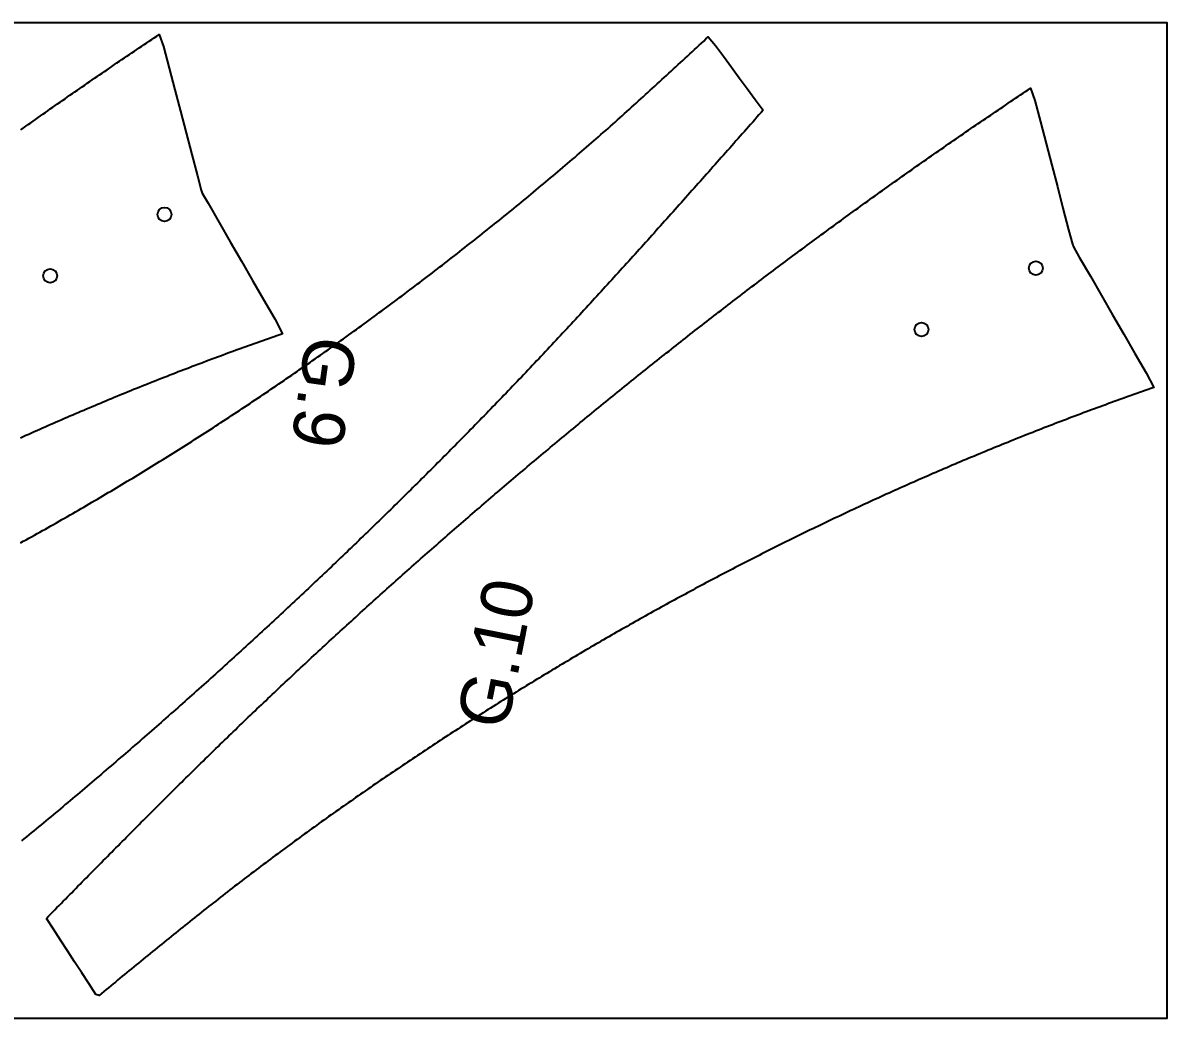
# Model space of a CAD drawing. Extents: x 3.9 to 97.9, y 1.6 to 47.6.
# Drawn here: x 45 to 97.9, y 1.6 to 47.6 of the extents above; entities that cross this region are included whole.
import ezdxf

# ---------------------------------------------------------------- set-up
doc = ezdxf.new("R2010")
doc.units = 0
doc.layers.get('0').update_dxf_attribs({"linetype": 'CONTINUOUS'})
for name, color, linetype in [('ANNOTATION', 7, 'CONTINUOUS'), ('CUT_SHEET', 1, 'CONTINUOUS'), ('DRILLING', 3, 'CONTINUOUS')]:
    doc.layers.add(name, color=color, linetype=linetype)
doc.styles.add('TW_CEN_MT', font='txt')

# ---------------------------------------------------------------- blocks, each defined once
blk = doc.blocks.new('*U5')
at = {"layer": 'ANNOTATION', "color": 7, "style": 'TW_CEN_MT'}
blk.add_text('G.9', height=2.3704, rotation=262.0879, dxfattribs=at).set_placement((58.068, 33.223))
blk = doc.blocks.new('*U6')
at = {"layer": 'ANNOTATION', "color": 7, "style": 'TW_CEN_MT'}
blk.add_text('G.10', height=2.3704, rotation=78.7949, dxfattribs=at).set_placement((67.325, 14.874))

msp = doc.modelspace()

# ---------------------------------------------------------------- linework, layer by layer
for points in [[(44.8694, 42.6694, 0), (44.9825, 42.7497, 0), (45.0955, 42.83, 0), (45.2087, 42.9102, 0), (45.3218, 42.9904, 0), (45.435, 43.0705, 0), (45.5483, 43.1505, 0), (45.6616, 43.2305, 0), (45.7749, 43.3104, 0), (45.8883, 43.3903, 0), (46.0017, 43.4701, 0), (46.1152, 43.5498, 0), (46.2287, 43.6294, 0), (46.3423, 43.709, 0), (46.4559, 43.7886, 0), (46.5696, 43.868, 0), (46.6832, 43.9475, 0), (46.797, 44.0268, 0), (46.9108, 44.1061, 0), (47.0246, 44.1853, 0), (47.1384, 44.2645, 0), (47.2524, 44.3436, 0), (47.3663, 44.4226, 0), (47.4803, 44.5016, 0), (47.5944, 44.5805, 0), (47.7084, 44.6593, 0), (47.8226, 44.7381, 0), (47.9367, 44.8168, 0), (48.0509, 44.8955, 0), (48.1652, 44.9741, 0), (48.2795, 45.0526, 0), (48.3939, 45.131, 0), (48.5082, 45.2094, 0), (48.6227, 45.2878, 0), (48.7371, 45.3661, 0), (48.8517, 45.4443, 0), (48.9662, 45.5224, 0), (49.0808, 45.6005, 0), (49.1955, 45.6785, 0), (49.3102, 45.7565, 0), (49.4249, 45.8344, 0), (49.5397, 45.9122, 0), (49.6545, 45.9899, 0), (49.7693, 46.0676, 0), (49.8842, 46.1453, 0), (49.9992, 46.2229, 0), (50.1142, 46.3004, 0), (50.2292, 46.3778, 0), (50.3443, 46.4552, 0), (50.4594, 46.5325, 0), (50.5746, 46.6098, 0), (50.6898, 46.6869, 0), (50.805, 46.7641, 0), (50.9203, 46.8411, 0), (51.0356, 46.9181, 0), (51.151, 46.9951, 0), (51.2664, 47.0719, 0), (51.4678, 46.5106, 0), (51.7278, 45.515, 0), (51.9877, 44.5194, 0), (52.2476, 43.5239, 0), (52.5075, 42.5283, 0), (52.7675, 41.5328, 0), (53.0274, 40.5372, 0), (53.2025, 39.8719, 0), (53.2537, 39.743, 0), (53.5209, 39.274, 0), (54.0351, 38.3827, 0), (54.5493, 37.4915, 0), (55.0635, 36.6002, 0), (55.5776, 35.709, 0), (56.0918, 34.8177, 0), (56.606, 33.9265, 0), (56.9663, 33.237, 0), (56.8352, 33.1916, 0), (56.7042, 33.1462, 0), (56.5732, 33.1006, 0), (56.4422, 33.0549, 0), (56.3113, 33.0091, 0), (56.1804, 32.9631, 0), (56.0496, 32.917, 0), (55.9188, 32.8707, 0), (55.7881, 32.8244, 0), (55.6574, 32.7779, 0), (55.5268, 32.7312, 0), (55.3962, 32.6845, 0), (55.2657, 32.6376, 0), (55.1352, 32.5905, 0), (55.0047, 32.5434, 0), (54.8743, 32.4961, 0), (54.7439, 32.4487, 0), (54.6136, 32.4011, 0), (54.4834, 32.3534, 0), (54.3531, 32.3056, 0), (54.223, 32.2577, 0), (54.0928, 32.2096, 0), (53.9627, 32.1614, 0), (53.8327, 32.1131, 0), (53.7027, 32.0646, 0), (53.5728, 32.0161, 0), (53.4429, 31.9674, 0), (53.313, 31.9185, 0), (53.1832, 31.8695, 0), (53.0535, 31.8205, 0), (52.9238, 31.7712, 0), (52.7941, 31.7219, 0), (52.6645, 31.6724, 0), (52.5349, 31.6228, 0), (52.4054, 31.5731, 0), (52.276, 31.5232, 0), (52.1466, 31.4732, 0), (52.0172, 31.4231, 0), (51.8879, 31.3729, 0), (51.7586, 31.3225, 0), (51.6294, 31.272, 0), (51.5002, 31.2214, 0), (51.3711, 31.1707, 0), (51.242, 31.1198, 0), (51.113, 31.0689, 0), (50.984, 31.0178, 0), (50.855, 30.9665, 0), (50.7262, 30.9152, 0), (50.5973, 30.8637, 0), (50.4685, 30.8121, 0), (50.3398, 30.7604, 0), (50.2111, 30.7085, 0), (50.0825, 30.6565, 0), (49.9539, 30.6045, 0), (49.8254, 30.5522, 0), (49.6969, 30.4999, 0), (49.5685, 30.4474, 0), (49.4401, 30.3948, 0), (49.3117, 30.3421, 0), (49.1835, 30.2893, 0), (49.0552, 30.2364, 0), (48.927, 30.1833, 0), (48.7989, 30.1301, 0), (48.6708, 30.0768, 0), (48.5428, 30.0233, 0), (48.4148, 29.9698, 0), (48.2869, 29.9161, 0), (48.159, 29.8623, 0), (48.0312, 29.8083, 0), (47.9034, 29.7543, 0), (47.7757, 29.7001, 0), (47.648, 29.6458, 0), (47.5204, 29.5914, 0), (47.3929, 29.5369, 0), (47.2653, 29.4822, 0), (47.1379, 29.4274, 0), (47.0105, 29.3725, 0), (46.8831, 29.3175, 0), (46.7558, 29.2624, 0), (46.6286, 29.2071, 0), (46.5014, 29.1517, 0), (46.3742, 29.0962, 0), (46.2471, 29.0406, 0), (46.1201, 28.9849, 0), (45.9931, 28.929, 0), (45.8662, 28.873, 0), (45.7393, 28.8169, 0), (45.6124, 28.7607, 0), (45.4857, 28.7043, 0), (45.359, 28.6479, 0), (45.2323, 28.5913, 0), (45.1057, 28.5346, 0), (44.9791, 28.4777, 0), (44.8526, 28.4208, 0)], [(44.8543, 23.5767, 0), (44.9822, 23.6472, 0), (45.1101, 23.7179, 0), (45.2378, 23.7887, 0), (45.3655, 23.8596, 0), (45.4932, 23.9307, 0), (45.6207, 24.0019, 0), (45.7482, 24.0732, 0), (45.8756, 24.1446, 0), (46.003, 24.2162, 0), (46.1302, 24.2879, 0), (46.2574, 24.3597, 0), (46.3846, 24.4317, 0), (46.5116, 24.5037, 0), (46.6386, 24.5759, 0), (46.7655, 24.6483, 0), (46.8923, 24.7207, 0), (47.0191, 24.7933, 0), (47.1458, 24.866, 0), (47.2724, 24.9389, 0), (47.3989, 25.0118, 0), (47.5254, 25.0849, 0), (47.6518, 25.1582, 0), (47.7781, 25.2315, 0), (47.9044, 25.305, 0), (48.0305, 25.3786, 0), (48.1566, 25.4523, 0), (48.2826, 25.5261, 0), (48.4086, 25.6001, 0), (48.5345, 25.6742, 0), (48.6603, 25.7485, 0), (48.786, 25.8228, 0), (48.9116, 25.8973, 0), (49.0372, 25.9719, 0), (49.1627, 26.0466, 0), (49.2882, 26.1215, 0), (49.4135, 26.1965, 0), (49.5388, 26.2716, 0), (49.664, 26.3468, 0), (49.7891, 26.4221, 0), (49.9142, 26.4976, 0), (50.0391, 26.5732, 0), (50.164, 26.649, 0), (50.2889, 26.7248, 0), (50.4136, 26.8008, 0), (50.5383, 26.8769, 0), (50.6629, 26.9531, 0), (50.7874, 27.0295, 0), (50.9118, 27.1059, 0), (51.0362, 27.1825, 0), (51.1605, 27.2593, 0), (51.2847, 27.3361, 0), (51.4088, 27.4131, 0), (51.5329, 27.4902, 0), (51.6569, 27.5674, 0), (51.7808, 27.6447, 0), (51.9046, 27.7222, 0), (52.0284, 27.7998, 0), (52.152, 27.8775, 0), (52.2756, 27.9553, 0), (52.3992, 28.0332, 0), (52.5226, 28.1113, 0), (52.646, 28.1895, 0), (52.7693, 28.2678, 0), (52.8925, 28.3463, 0), (53.0156, 28.4249, 0), (53.1386, 28.5035, 0), (53.2616, 28.5823, 0), (53.3845, 28.6613, 0), (53.5073, 28.7403, 0), (53.6301, 28.8195, 0), (53.7527, 28.8988, 0), (53.8753, 28.9782, 0), (53.9978, 29.0577, 0), (54.1203, 29.1374, 0), (54.2426, 29.2172, 0), (54.3649, 29.2971, 0), (54.4871, 29.3771, 0), (54.6092, 29.4572, 0), (54.7312, 29.5375, 0), (54.8532, 29.6178, 0), (54.9751, 29.6983, 0), (55.0969, 29.7789, 0), (55.2186, 29.8597, 0), (55.3403, 29.9405, 0), (55.4618, 30.0215, 0), (55.5833, 30.1026, 0), (55.7047, 30.1838, 0), (55.8261, 30.2651, 0), (55.9473, 30.3465, 0), (56.0685, 30.4281, 0), (56.1896, 30.5097, 0), (56.3106, 30.5915, 0), (56.4316, 30.6734, 0), (56.5524, 30.7554, 0), (56.6732, 30.8376, 0), (56.7939, 30.9198, 0), (56.9146, 31.0022, 0), (57.0351, 31.0847, 0), (57.1556, 31.1673, 0), (57.276, 31.25, 0), (57.3963, 31.3328, 0), (57.5165, 31.4157, 0), (57.6367, 31.4988, 0), (57.7567, 31.582, 0), (57.8767, 31.6653, 0), (57.9967, 31.7487, 0), (58.1165, 31.8322, 0), (58.2363, 31.9158, 0), (58.3559, 31.9995, 0), (58.4755, 32.0834, 0), (58.5951, 32.1674, 0), (58.7145, 32.2514, 0), (58.8339, 32.3356, 0), (58.9532, 32.4199, 0), (59.0724, 32.5043, 0), (59.1915, 32.5889, 0), (59.3106, 32.6735, 0), (59.4295, 32.7583, 0), (59.5484, 32.8431, 0), (59.6672, 32.9281, 0), (59.786, 33.0132, 0), (59.9046, 33.0984, 0), (60.0232, 33.1837, 0), (60.1417, 33.2691, 0), (60.2601, 33.3546, 0), (60.3784, 33.4403, 0), (60.4967, 33.526, 0), (60.6149, 33.6119, 0), (60.733, 33.6978, 0), (60.851, 33.7839, 0), (60.9689, 33.8701, 0), (61.0868, 33.9564, 0), (61.2046, 34.0428, 0), (61.3223, 34.1293, 0), (61.4399, 34.2159, 0), (61.5574, 34.3027, 0), (61.6749, 34.3895, 0), (61.7923, 34.4765, 0), (61.9096, 34.5635, 0), (62.0268, 34.6507, 0), (62.1439, 34.7379, 0), (62.261, 34.8253, 0), (62.378, 34.9128, 0), (62.4949, 35.0004, 0), (62.6117, 35.0881, 0), (62.7284, 35.1759, 0), (62.8451, 35.2638, 0), (62.9617, 35.3518, 0), (63.0782, 35.4399, 0), (63.1946, 35.5281, 0), (63.311, 35.6165, 0), (63.4272, 35.7049, 0), (63.5434, 35.7934, 0), (63.6595, 35.8821, 0), (63.7755, 35.9708, 0), (63.8915, 36.0597, 0), (64.0073, 36.1486, 0), (64.1231, 36.2377, 0), (64.2388, 36.3268, 0), (64.3544, 36.4161, 0), (64.47, 36.5055, 0), (64.5854, 36.595, 0), (64.7008, 36.6845, 0), (64.8161, 36.7742, 0), (64.9313, 36.864, 0), (65.0465, 36.9539, 0), (65.1615, 37.0439, 0), (65.2765, 37.1339, 0), (65.3914, 37.2241, 0), (65.5062, 37.3144, 0), (65.6209, 37.4048, 0), (65.7356, 37.4953, 0), (65.8502, 37.586, 0), (65.9646, 37.6767, 0), (66.079, 37.7675, 0), (66.1933, 37.8584, 0), (66.3076, 37.9494, 0), (66.4217, 38.0406, 0), (66.5358, 38.1318, 0), (66.6497, 38.2231, 0), (66.7636, 38.3146, 0), (66.8774, 38.4061, 0), (66.9911, 38.4978, 0), (67.1048, 38.5896, 0), (67.2183, 38.6814, 0), (67.3318, 38.7734, 0), (67.4451, 38.8655, 0), (67.5584, 38.9577, 0), (67.6716, 39.05, 0), (67.7847, 39.1424, 0), (67.8977, 39.2349, 0), (68.0106, 39.3275, 0), (68.1235, 39.4202, 0), (68.2362, 39.5131, 0), (68.3488, 39.606, 0), (68.4614, 39.6991, 0), (68.5739, 39.7922, 0), (68.6862, 39.8855, 0), (68.7985, 39.9789, 0), (68.9107, 40.0724, 0), (69.0228, 40.166, 0), (69.1348, 40.2597, 0), (69.2467, 40.3535, 0), (69.3585, 40.4474, 0), (69.4703, 40.5415, 0), (69.5819, 40.6356, 0), (69.6934, 40.7299, 0), (69.8049, 40.8242, 0), (69.9162, 40.9187, 0), (70.0275, 41.0133, 0), (70.1386, 41.108, 0), (70.2497, 41.2028, 0), (70.3606, 41.2977, 0), (70.4715, 41.3928, 0), (70.5822, 41.4879, 0), (70.6929, 41.5832, 0), (70.8035, 41.6786, 0), (70.9139, 41.774, 0), (71.0243, 41.8696, 0), (71.1346, 41.9653, 0), (71.2448, 42.0612, 0), (71.3548, 42.1571, 0), (71.4648, 42.2532, 0), (71.5747, 42.3493, 0), (71.6844, 42.4456, 0), (71.7941, 42.542, 0), (71.9037, 42.6385, 0), (72.0131, 42.7351, 0), (72.1225, 42.8319, 0), (72.2318, 42.9287, 0), (72.3409, 43.0257, 0), (72.45, 43.1228, 0), (72.5589, 43.22, 0), (72.6678, 43.3173, 0), (72.7765, 43.4147, 0), (72.8852, 43.5122, 0), (72.9937, 43.6098, 0), (73.1022, 43.7076, 0), (73.2106, 43.8054, 0), (73.3189, 43.9033, 0), (73.4271, 44.0013, 0), (73.5352, 44.0994, 0), (73.6433, 44.1976, 0), (73.7513, 44.2959, 0), (73.8592, 44.3943, 0), (73.967, 44.4927, 0), (74.0748, 44.5912, 0), (74.1825, 44.6898, 0), (74.2902, 44.7884, 0), (74.3978, 44.8871, 0), (74.5053, 44.9859, 0), (74.6128, 45.0847, 0), (74.7202, 45.1836, 0), (74.8276, 45.2826, 0), (74.9349, 45.3816, 0), (75.0422, 45.4806, 0), (75.1495, 45.5797, 0), (75.2567, 45.6788, 0), (75.3639, 45.778, 0), (75.471, 45.8772, 0), (75.5781, 45.9764, 0), (75.6852, 46.0757, 0), (75.7923, 46.175, 0), (75.8993, 46.2743, 0), (76.0064, 46.3736, 0), (76.1134, 46.473, 0), (76.2204, 46.5723, 0), (76.3274, 46.6717, 0), (76.4343, 46.7711, 0), (76.5413, 46.8705, 0), (76.6483, 46.9699, 0), (76.9768, 46.5622, 0), (77.3448, 46.0641, 0), (77.7128, 45.566, 0), (78.0807, 45.0679, 0), (78.4487, 44.5699, 0), (78.8167, 44.0718, 0), (79.1847, 43.5737, 0)], [(46.0503, 6.2208, 0), (46.1476, 6.31964, 0), (46.2448, 6.41848, 0), (46.3421, 6.51732, 0), (46.4394, 6.61616, 0), (46.5366, 6.715, 0), (46.6339, 6.81383, 0), (46.7311, 6.91266, 0), (46.8284, 7.01149, 0), (46.9257, 7.1103, 0), (47.023, 7.20912, 0), (47.1203, 7.30792, 0), (47.2176, 7.40672, 0), (47.3149, 7.50551, 0), (47.4122, 7.6043, 0), (47.5095, 7.70307, 0), (47.6068, 7.80183, 0), (47.7042, 7.90058, 0), (47.8015, 7.99932, 0), (47.8989, 8.09805, 0), (47.9963, 8.19677, 0), (48.0937, 8.29547, 0), (48.1911, 8.39416, 0), (48.2885, 8.49283, 0), (48.386, 8.59149, 0), (48.4834, 8.69013, 0), (48.5809, 8.78875, 0), (48.6784, 8.88736, 0), (48.7759, 8.98595, 0), (48.8734, 9.08452, 0), (48.9709, 9.18307, 0), (49.0685, 9.2816, 0), (49.1661, 9.38011, 0), (49.2637, 9.4786, 0), (49.3613, 9.57707, 0), (49.4589, 9.67551, 0), (49.5566, 9.77393, 0), (49.6543, 9.87232, 0), (49.752, 9.9707, 0), (49.8498, 10.069, 0), (49.9475, 10.1674, 0), (50.0453, 10.2657, 0), (50.1432, 10.3639, 0), (50.241, 10.4622, 0), (50.3389, 10.5604, 0), (50.4368, 10.6585, 0), (50.5347, 10.7567, 0), (50.6327, 10.8548, 0), (50.7307, 10.9529, 0), (50.8287, 11.0509, 0), (50.9268, 11.149, 0), (51.0249, 11.2469, 0), (51.123, 11.3449, 0), (51.2212, 11.4428, 0), (51.3194, 11.5407, 0), (51.4176, 11.6385, 0), (51.5159, 11.7364, 0), (51.6142, 11.8341, 0), (51.7125, 11.9319, 0), (51.8109, 12.0295, 0), (51.9093, 12.1272, 0), (52.0078, 12.2248, 0), (52.1063, 12.3224, 0), (52.2048, 12.4199, 0), (52.3034, 12.5174, 0), (52.4021, 12.6149, 0), (52.5007, 12.7123, 0), (52.5994, 12.8096, 0), (52.6982, 12.9069, 0), (52.797, 13.0042, 0), (52.8959, 13.1014, 0), (52.9947, 13.1986, 0), (53.0937, 13.2957, 0), (53.1927, 13.3928, 0), (53.2917, 13.4898, 0), (53.3908, 13.5868, 0), (53.4899, 13.6837, 0), (53.5891, 13.7806, 0), (53.6884, 13.8774, 0), (53.7876, 13.9742, 0), (53.887, 14.0709, 0), (53.9864, 14.1676, 0), (54.0858, 14.2642, 0), (54.1853, 14.3608, 0), (54.2849, 14.4573, 0), (54.3845, 14.5537, 0), (54.4841, 14.6501, 0), (54.5839, 14.7464, 0), (54.6836, 14.8427, 0), (54.7834, 14.9389, 0), (54.8833, 15.0351, 0), (54.9832, 15.1312, 0), (55.0832, 15.2273, 0), (55.1833, 15.3233, 0), (55.2833, 15.4193, 0), (55.3835, 15.5152, 0), (55.4837, 15.611, 0), (55.5839, 15.7068, 0), (55.6842, 15.8025, 0), (55.7846, 15.8982, 0), (55.885, 15.9939, 0), (55.9854, 16.0894, 0), (56.0859, 16.1849, 0), (56.1865, 16.2804, 0), (56.2871, 16.3758, 0), (56.3878, 16.4712, 0), (56.4885, 16.5665, 0), (56.5892, 16.6617, 0), (56.6901, 16.7569, 0), (56.7909, 16.8521, 0), (56.8918, 16.9472, 0), (56.9928, 17.0422, 0), (57.0938, 17.1372, 0), (57.1949, 17.2321, 0), (57.296, 17.327, 0), (57.3972, 17.4218, 0), (57.4984, 17.5166, 0), (57.5997, 17.6113, 0), (57.701, 17.706, 0), (57.8024, 17.8006, 0), (57.9038, 17.8952, 0), (58.0053, 17.9897, 0), (58.1068, 18.0841, 0), (58.2084, 18.1785, 0), (58.31, 18.2729, 0), (58.4117, 18.3671, 0), (58.5134, 18.4614, 0), (58.6152, 18.5556, 0), (58.717, 18.6497, 0), (58.8189, 18.7438, 0), (58.9208, 18.8378, 0), (59.0228, 18.9318, 0), (59.1248, 19.0257, 0), (59.2269, 19.1196, 0), (59.329, 19.2134, 0), (59.4311, 19.3072, 0), (59.5333, 19.4009, 0), (59.6356, 19.4946, 0), (59.7379, 19.5882, 0), (59.8403, 19.6817, 0), (59.9427, 19.7752, 0), (60.0451, 19.8687, 0), (60.1476, 19.9621, 0), (60.2502, 20.0555, 0), (60.3528, 20.1488, 0), (60.4554, 20.242, 0), (60.5581, 20.3352, 0), (60.6608, 20.4284, 0), (60.7636, 20.5214, 0), (60.8664, 20.6145, 0), (60.9693, 20.7075, 0), (61.0722, 20.8004, 0), (61.1752, 20.8933, 0), (61.2782, 20.9861, 0), (61.3813, 21.0789, 0), (61.4844, 21.1717, 0), (61.5875, 21.2644, 0), (61.6907, 21.357, 0), (61.794, 21.4496, 0), (61.8973, 21.5421, 0), (62.0006, 21.6346, 0), (62.104, 21.727, 0), (62.2074, 21.8194, 0), (62.3109, 21.9117, 0), (62.4144, 22.004, 0), (62.518, 22.0962, 0), (62.6216, 22.1884, 0), (62.7253, 22.2805, 0), (62.829, 22.3726, 0), (62.9327, 22.4646, 0), (63.0365, 22.5566, 0), (63.1403, 22.6485, 0), (63.2442, 22.7404, 0), (63.3482, 22.8322, 0), (63.4521, 22.924, 0), (63.5561, 23.0157, 0), (63.6602, 23.1074, 0), (63.7643, 23.199, 0), (63.8684, 23.2906, 0), (63.9726, 23.3821, 0), (64.0769, 23.4736, 0), (64.1811, 23.565, 0), (64.2854, 23.6564, 0), (64.3898, 23.7477, 0), (64.4942, 23.839, 0), (64.5987, 23.9302, 0), (64.7032, 24.0214, 0), (64.8077, 24.1125, 0), (64.9123, 24.2036, 0), (65.0169, 24.2946, 0), (65.1216, 24.3856, 0), (65.2263, 24.4765, 0), (65.331, 24.5674, 0), (65.4358, 24.6582, 0), (65.5406, 24.749, 0), (65.6455, 24.8397, 0), (65.7505, 24.9304, 0), (65.8554, 25.021, 0), (65.9604, 25.1116, 0), (66.0655, 25.2021, 0), (66.1706, 25.2926, 0), (66.2757, 25.383, 0), (66.3809, 25.4733, 0), (66.4862, 25.5637, 0), (66.5914, 25.6539, 0), (66.6968, 25.7441, 0), (66.8021, 25.8343, 0), (66.9075, 25.9244, 0), (67.013, 26.0145, 0), (67.1185, 26.1045, 0), (67.224, 26.1944, 0), (67.3296, 26.2843, 0), (67.4352, 26.3742, 0), (67.5409, 26.464, 0), (67.6466, 26.5537, 0), (67.7524, 26.6434, 0), (67.8582, 26.7331, 0), (67.964, 26.8226, 0), (68.0699, 26.9122, 0), (68.1759, 27.0017, 0), (68.2818, 27.0911, 0), (68.3879, 27.1805, 0), (68.4939, 27.2698, 0), (68.6001, 27.3591, 0), (68.7062, 27.4483, 0), (68.8124, 27.5374, 0), (68.9187, 27.6266, 0), (69.025, 27.7156, 0), (69.1313, 27.8046, 0), (69.2377, 27.8936, 0), (69.3441, 27.9825, 0), (69.4506, 28.0713, 0), (69.5571, 28.1601, 0), (69.6636, 28.2488, 0), (69.7703, 28.3375, 0), (69.8769, 28.4261, 0), (69.9836, 28.5147, 0), (70.0903, 28.6032, 0), (70.1971, 28.6917, 0), (70.304, 28.7801, 0), (70.4108, 28.8685, 0), (70.5178, 28.9568, 0), (70.6247, 29.045, 0), (70.7317, 29.1332, 0), (70.8388, 29.2213, 0), (70.9459, 29.3094, 0), (71.053, 29.3975, 0), (71.1602, 29.4854, 0), (71.2675, 29.5733, 0), (71.3747, 29.6612, 0), (71.4821, 29.749, 0), (71.5894, 29.8368, 0), (71.6969, 29.9245, 0), (71.8043, 30.0121, 0), (71.9118, 30.0997, 0), (72.0194, 30.1872, 0), (72.127, 30.2747, 0), (72.2346, 30.3621, 0), (72.3423, 30.4494, 0), (72.45, 30.5367, 0), (72.5578, 30.624, 0), (72.6657, 30.7112, 0), (72.7735, 30.7983, 0), (72.8814, 30.8854, 0), (72.9894, 30.9724, 0), (73.0974, 31.0594, 0), (73.2055, 31.1463, 0), (73.3136, 31.2331, 0), (73.4217, 31.3199, 0), (73.5299, 31.4067, 0), (73.6382, 31.4933, 0), (73.7464, 31.58, 0), (73.8548, 31.6665, 0), (73.9631, 31.753, 0), (74.0716, 31.8395, 0), (74.18, 31.9259, 0), (74.2886, 32.0122, 0), (74.3971, 32.0985, 0), (74.5057, 32.1847, 0), (74.6144, 32.2708, 0), (74.7231, 32.3569, 0), (74.8318, 32.443, 0), (74.9406, 32.529, 0), (75.0495, 32.6149, 0), (75.1583, 32.7008, 0), (75.2673, 32.7866, 0), (75.3763, 32.8723, 0), (75.4853, 32.958, 0), (75.5943, 33.0437, 0), (75.7035, 33.1292, 0), (75.8126, 33.2147, 0), (75.9218, 33.3002, 0), (76.0311, 33.3856, 0), (76.1404, 33.4709, 0), (76.2498, 33.5562, 0), (76.3592, 33.6414, 0), (76.4686, 33.7266, 0), (76.5781, 33.8117, 0), (76.6876, 33.8967, 0), (76.7972, 33.9817, 0), (76.9068, 34.0666, 0), (77.0165, 34.1515, 0), (77.1262, 34.2363, 0), (77.236, 34.321, 0), (77.3458, 34.4057, 0), (77.4557, 34.4903, 0), (77.5656, 34.5749, 0), (77.6756, 34.6594, 0), (77.7856, 34.7438, 0), (77.8956, 34.8282, 0), (78.0057, 34.9125, 0), (78.1158, 34.9968, 0), (78.226, 35.081, 0), (78.3363, 35.1652, 0), (78.4465, 35.2492, 0), (78.5569, 35.3333, 0), (78.6672, 35.4172, 0), (78.7777, 35.5011, 0), (78.8881, 35.585, 0), (78.9986, 35.6688, 0), (79.1092, 35.7525, 0), (79.2198, 35.8361, 0), (79.3304, 35.9197, 0), (79.4411, 36.0033, 0), (79.5519, 36.0868, 0), (79.6626, 36.1702, 0), (79.7735, 36.2535, 0), (79.8844, 36.3368, 0), (79.9953, 36.4201, 0), (80.1062, 36.5032, 0), (80.2173, 36.5864, 0), (80.3283, 36.6694, 0), (80.4394, 36.7524, 0), (80.5506, 36.8353, 0), (80.6618, 36.9182, 0), (80.773, 37.001, 0), (80.8843, 37.0838, 0), (80.9956, 37.1665, 0), (81.107, 37.2491, 0), (81.2184, 37.3317, 0), (81.3299, 37.4142, 0), (81.4414, 37.4966, 0), (81.553, 37.579, 0), (81.6646, 37.6613, 0), (81.7762, 37.7436, 0), (81.8879, 37.8258, 0), (81.9996, 37.9079, 0), (82.1114, 37.99, 0), (82.2233, 38.072, 0), (82.3351, 38.154, 0), (82.447, 38.2359, 0), (82.559, 38.3177, 0), (82.671, 38.3995, 0), (82.7831, 38.4812, 0), (82.8952, 38.5628, 0), (83.0073, 38.6444, 0), (83.1195, 38.726, 0), (83.2317, 38.8074, 0), (83.344, 38.8888, 0), (83.4563, 38.9702, 0), (83.5687, 39.0514, 0), (83.6811, 39.1327, 0), (83.7936, 39.2138, 0), (83.9061, 39.2949, 0), (84.0186, 39.3759, 0), (84.1312, 39.4569, 0), (84.2438, 39.5378, 0), (84.3565, 39.6187, 0), (84.4692, 39.6995, 0), (84.582, 39.7802, 0), (84.6948, 39.8608, 0), (84.8077, 39.9414, 0), (84.9206, 40.022, 0), (85.0335, 40.1024, 0), (85.1465, 40.1829, 0), (85.2595, 40.2632, 0), (85.3726, 40.3435, 0), (85.4857, 40.4237, 0), (85.5989, 40.5039, 0), (85.7121, 40.584, 0), (85.8254, 40.664, 0), (85.9387, 40.744, 0), (86.052, 40.8239, 0), (86.1654, 40.9037, 0), (86.2788, 40.9835, 0), (86.3923, 41.0633, 0), (86.5058, 41.1429, 0), (86.6194, 41.2225, 0), (86.733, 41.302, 0), (86.8466, 41.3815, 0), (86.9603, 41.4609, 0), (87.0741, 41.5403, 0), (87.1878, 41.6196, 0), (87.3017, 41.6988, 0), (87.4155, 41.7779, 0), (87.5294, 41.857, 0), (87.6434, 41.9361, 0), (87.7574, 42.015, 0), (87.8714, 42.0939, 0), (87.9855, 42.1728, 0), (88.0996, 42.2516, 0), (88.2138, 42.3303, 0), (88.328, 42.4089, 0), (88.4423, 42.4875, 0), (88.5566, 42.5661, 0), (88.6709, 42.6445, 0), (88.7853, 42.7229, 0), (88.8997, 42.8013, 0), (89.0142, 42.8795, 0), (89.1287, 42.9577, 0), (89.2433, 43.0359, 0), (89.3579, 43.114, 0), (89.4725, 43.192, 0), (89.5872, 43.2699, 0), (89.702, 43.3478, 0), (89.8167, 43.4257, 0), (89.9316, 43.5034, 0), (90.0464, 43.5811, 0), (90.1613, 43.6588, 0), (90.2763, 43.7363, 0), (90.3913, 43.8138, 0), (90.5063, 43.8913, 0), (90.6214, 43.9687, 0), (90.7365, 44.046, 0), (90.8516, 44.1232, 0), (90.9668, 44.2004, 0), (91.0821, 44.2775, 0), (91.1974, 44.3546, 0), (91.3127, 44.4316, 0), (91.4281, 44.5085, 0), (91.5435, 44.5854, 0), (91.7449, 44.024, 0), (92.0048, 43.0285, 0), (92.2648, 42.0329, 0), (92.5247, 41.0374, 0), (92.7846, 40.0418, 0), (93.0445, 39.0462, 0), (93.3045, 38.0507, 0), (93.4796, 37.3853, 0), (93.5308, 37.2564, 0), (93.798, 36.7874, 0), (94.3122, 35.8962, 0), (94.8263, 35.005, 0), (95.3405, 34.1137, 0), (95.8547, 33.2225, 0), (96.3689, 32.3312, 0), (96.8831, 31.44, 0), (97.2434, 30.7504, 0), (97.1123, 30.7051, 0), (96.9812, 30.6597, 0), (96.8502, 30.6141, 0), (96.7193, 30.5684, 0), (96.5884, 30.5225, 0), (96.4575, 30.4766, 0), (96.3267, 30.4305, 0), (96.1959, 30.3842, 0), (96.0652, 30.3378, 0), (95.9345, 30.2913, 0), (95.8039, 30.2447, 0), (95.6733, 30.1979, 0), (95.5427, 30.151, 0), (95.4122, 30.104, 0), (95.2818, 30.0569, 0), (95.1514, 30.0096, 0), (95.021, 29.9621, 0), (94.8907, 29.9146, 0), (94.7604, 29.8669, 0), (94.6302, 29.8191, 0), (94.5, 29.7712, 0), (94.3699, 29.7231, 0), (94.2398, 29.6749, 0), (94.1098, 29.6266, 0), (93.9798, 29.5781, 0), (93.8498, 29.5295, 0), (93.72, 29.4808, 0), (93.5901, 29.432, 0), (93.4603, 29.383, 0), (93.3306, 29.3339, 0), (93.2008, 29.2847, 0), (93.0712, 29.2353, 0), (92.9416, 29.1859, 0), (92.812, 29.1363, 0), (92.6825, 29.0865, 0), (92.553, 29.0367, 0), (92.4236, 28.9867, 0), (92.2943, 28.9366, 0), (92.1649, 28.8864, 0), (92.0357, 28.836, 0), (91.9064, 28.7855, 0), (91.7773, 28.7349, 0), (91.6481, 28.6842, 0), (91.5191, 28.6333, 0), (91.39, 28.5823, 0), (91.261, 28.5312, 0), (91.1321, 28.48, 0), (91.0032, 28.4286, 0), (90.8744, 28.3772, 0), (90.7456, 28.3256, 0), (90.6169, 28.2738, 0), (90.4882, 28.222, 0), (90.3596, 28.17, 0), (90.231, 28.1179, 0), (90.1025, 28.0657, 0), (89.974, 28.0134, 0), (89.8455, 27.9609, 0), (89.7171, 27.9083, 0), (89.5888, 27.8556, 0), (89.4605, 27.8028, 0), (89.3323, 27.7498, 0), (89.2041, 27.6968, 0), (89.076, 27.6436, 0), (88.9479, 27.5902, 0), (88.8199, 27.5368, 0), (88.6919, 27.4832, 0), (88.564, 27.4295, 0), (88.4361, 27.3757, 0), (88.3083, 27.3218, 0), (88.1805, 27.2678, 0), (88.0528, 27.2136, 0), (87.9251, 27.1593, 0), (87.7975, 27.1049, 0), (87.6699, 27.0503, 0), (87.5424, 26.9957, 0), (87.415, 26.9409, 0), (87.2875, 26.886, 0), (87.1602, 26.831, 0), (87.0329, 26.7758, 0), (86.9056, 26.7206, 0), (86.7784, 26.6652, 0), (86.6513, 26.6097, 0), (86.5242, 26.5541, 0), (86.3971, 26.4983, 0), (86.2702, 26.4425, 0), (86.1432, 26.3865, 0), (86.0163, 26.3304, 0), (85.8895, 26.2741, 0), (85.7627, 26.2178, 0), (85.636, 26.1613, 0), (85.5094, 26.1047, 0), (85.3827, 26.048, 0), (85.2562, 25.9912, 0), (85.1297, 25.9343, 0), (85.0032, 25.8772, 0), (84.8768, 25.82, 0), (84.7505, 25.7627, 0), (84.6242, 25.7053, 0), (84.498, 25.6477, 0), (84.3718, 25.5901, 0), (84.2457, 25.5323, 0), (84.1196, 25.4744, 0), (83.9936, 25.4164, 0), (83.8676, 25.3582, 0), (83.7417, 25.3, 0), (83.6159, 25.2416, 0), (83.4901, 25.1831, 0), (83.3643, 25.1245, 0), (83.2387, 25.0658, 0), (83.113, 25.0069, 0), (82.9875, 24.9479, 0), (82.862, 24.8889, 0), (82.7365, 24.8297, 0), (82.6111, 24.7703, 0), (82.4857, 24.7109, 0), (82.3605, 24.6513, 0), (82.2352, 24.5917, 0), (82.11, 24.5319, 0), (81.9849, 24.4719, 0), (81.8599, 24.4119, 0), (81.7349, 24.3518, 0), (81.6099, 24.2915, 0), (81.485, 24.2311, 0), (81.3602, 24.1706, 0), (81.2354, 24.11, 0), (81.1107, 24.0493, 0), (80.986, 23.9884, 0), (80.8614, 23.9274, 0), (80.7369, 23.8663, 0), (80.6124, 23.8051, 0), (80.488, 23.7438, 0), (80.3636, 23.6824, 0), (80.2393, 23.6208, 0), (80.115, 23.5592, 0), (79.9908, 23.4974, 0), (79.8667, 23.4355, 0), (79.7426, 23.3735, 0), (79.6186, 23.3113, 0), (79.4946, 23.2491, 0), (79.3707, 23.1867, 0), (79.2468, 23.1242, 0), (79.1231, 23.0616, 0), (78.9993, 22.9989, 0), (78.8757, 22.9361, 0), (78.7521, 22.8731, 0), (78.6285, 22.8101, 0), (78.505, 22.7469, 0), (78.3816, 22.6836, 0), (78.2582, 22.6202, 0), (78.1349, 22.5567, 0), (78.0117, 22.493, 0), (77.8885, 22.4293, 0), (77.7653, 22.3654, 0), (77.6423, 22.3014, 0), (77.5193, 22.2373, 0), (77.3963, 22.1731, 0), (77.2734, 22.1088, 0), (77.1506, 22.0443, 0), (77.0278, 21.9798, 0), (76.9051, 21.9151, 0), (76.7825, 21.8503, 0), (76.6599, 21.7854, 0), (76.5374, 21.7204, 0), (76.4149, 21.6553, 0), (76.2925, 21.59, 0), (76.1702, 21.5246, 0), (76.0479, 21.4592, 0), (75.9257, 21.3936, 0), (75.8035, 21.3279, 0), (75.6814, 21.2621, 0), (75.5594, 21.1961, 0), (75.4374, 21.1301, 0), (75.3155, 21.064, 0), (75.1937, 20.9977, 0), (75.0719, 20.9313, 0), (74.9502, 20.8648, 0), (74.8286, 20.7982, 0), (74.707, 20.7315, 0), (74.5854, 20.6647, 0), (74.464, 20.5977, 0), (74.3425, 20.5307, 0), (74.2212, 20.4635, 0), (74.0999, 20.3962, 0), (73.9787, 20.3289, 0), (73.8575, 20.2614, 0), (73.7364, 20.1937, 0), (73.6154, 20.126, 0), (73.4944, 20.0582, 0), (73.3735, 19.9903, 0), (73.2527, 19.9222, 0), (73.1319, 19.854, 0), (73.0112, 19.7858, 0), (72.8905, 19.7174, 0), (72.7699, 19.6489, 0), (72.6494, 19.5803, 0), (72.5289, 19.5116, 0), (72.4085, 19.4428, 0), (72.2881, 19.3739, 0), (72.1679, 19.3048, 0), (72.0476, 19.2357, 0), (71.9275, 19.1664, 0), (71.8074, 19.0971, 0), (71.6873, 19.0276, 0), (71.5674, 18.958, 0), (71.4474, 18.8883, 0), (71.3276, 18.8185, 0), (71.2078, 18.7486, 0), (71.0881, 18.6786, 0), (70.9684, 18.6085, 0), (70.8488, 18.5383, 0), (70.7293, 18.468, 0), (70.6098, 18.3975, 0), (70.4904, 18.327, 0), (70.371, 18.2564, 0), (70.2518, 18.1856, 0), (70.1325, 18.1147, 0), (70.0134, 18.0438, 0), (69.8943, 17.9727, 0), (69.7752, 17.9015, 0), (69.6563, 17.8303, 0), (69.5374, 17.7589, 0), (69.4185, 17.6874, 0), (69.2997, 17.6158, 0), (69.181, 17.5441, 0), (69.0623, 17.4723, 0), (68.9437, 17.4004, 0), (68.8252, 17.3284, 0), (68.7067, 17.2563, 0), (68.5883, 17.184, 0), (68.47, 17.1117, 0), (68.3517, 17.0393, 0), (68.2335, 16.9668, 0), (68.1153, 16.8941, 0), (67.9972, 16.8214, 0), (67.8792, 16.7486, 0), (67.7612, 16.6756, 0), (67.6433, 16.6026, 0), (67.5254, 16.5294, 0), (67.4077, 16.4562, 0), (67.2899, 16.3828, 0), (67.1723, 16.3094, 0), (67.0547, 16.2358, 0), (66.9372, 16.1622, 0), (66.8197, 16.0884, 0), (66.7023, 16.0146, 0), (66.5849, 15.9406, 0), (66.4677, 15.8666, 0), (66.3505, 15.7924, 0), (66.2333, 15.7181, 0), (66.1162, 15.6438, 0), (65.9992, 15.5693, 0), (65.8822, 15.4948, 0), (65.7653, 15.4201, 0), (65.6485, 15.3454, 0), (65.5317, 15.2705, 0), (65.415, 15.1955, 0), (65.2983, 15.1205, 0), (65.1818, 15.0453, 0), (65.0652, 14.9701, 0), (64.9488, 14.8947, 0), (64.8324, 14.8193, 0), (64.7161, 14.7438, 0), (64.5998, 14.6681, 0), (64.4836, 14.5924, 0), (64.3674, 14.5165, 0), (64.2514, 14.4406, 0), (64.1353, 14.3646, 0), (64.0194, 14.2884, 0), (63.9035, 14.2122, 0), (63.7877, 14.1359, 0), (63.6719, 14.0595, 0), (63.5562, 13.9829, 0), (63.4406, 13.9063, 0), (63.325, 13.8296, 0), (63.2095, 13.7528, 0), (63.0941, 13.6759, 0), (62.9787, 13.5989, 0), (62.8634, 13.5218, 0), (62.7481, 13.4445, 0), (62.633, 13.3672, 0), (62.5179, 13.2898, 0), (62.4028, 13.2123, 0), (62.2878, 13.1347, 0), (62.1729, 13.057, 0), (62.0581, 12.9792, 0), (61.9433, 12.9013, 0), (61.8286, 12.8233, 0), (61.714, 12.7452, 0), (61.5994, 12.667, 0), (61.4849, 12.5887, 0), (61.3705, 12.5103, 0), (61.2561, 12.4318, 0), (61.1418, 12.3532, 0), (61.0276, 12.2745, 0), (60.9135, 12.1957, 0), (60.7994, 12.1168, 0), (60.6854, 12.0378, 0), (60.5715, 11.9587, 0), (60.4576, 11.8795, 0), (60.3438, 11.8002, 0), (60.2301, 11.7208, 0), (60.1164, 11.6412, 0), (60.0029, 11.5616, 0), (59.8894, 11.4819, 0), (59.7759, 11.4021, 0), (59.6626, 11.3222, 0), (59.5493, 11.2421, 0), (59.4361, 11.162, 0), (59.323, 11.0818, 0), (59.2099, 11.0014, 0), (59.0969, 10.921, 0), (58.984, 10.8404, 0), (58.8712, 10.7598, 0), (58.7584, 10.6791, 0), (58.6457, 10.5982, 0), (58.5331, 10.5172, 0), (58.4206, 10.4362, 0), (58.3081, 10.355, 0), (58.1958, 10.2737, 0), (58.0835, 10.1924, 0), (57.9712, 10.1109, 0), (57.8591, 10.0293, 0), (57.747, 9.9476, 0), (57.635, 9.86581, 0), (57.5231, 9.7839, 0), (57.4113, 9.7019, 0), (57.2995, 9.61978, 0), (57.1879, 9.53757, 0), (57.0763, 9.45524, 0), (56.9648, 9.37281, 0), (56.8533, 9.29027, 0), (56.742, 9.20763, 0), (56.6307, 9.12488, 0), (56.5195, 9.04202, 0), (56.4084, 8.95906, 0), (56.2974, 8.87599, 0), (56.1864, 8.79281, 0), (56.0756, 8.70953, 0), (55.9648, 8.62613, 0), (55.8541, 8.54263, 0), (55.7435, 8.45902, 0), (55.6329, 8.37531, 0), (55.5225, 8.29148, 0), (55.4121, 8.20755, 0), (55.3018, 8.12351, 0), (55.1916, 8.03936, 0), (55.0815, 7.9551, 0), (54.9715, 7.87074, 0), (54.8615, 7.78626, 0), (54.7517, 7.70168, 0), (54.6419, 7.61698, 0), (54.5322, 7.53218, 0), (54.4226, 7.44727, 0), (54.3131, 7.36224, 0), (54.2036, 7.27711, 0), (54.0943, 7.19187, 0), (53.985, 7.10653, 0), (53.8759, 7.02108, 0), (53.7668, 6.93553, 0), (53.6577, 6.84988, 0), (53.5488, 6.76413, 0), (53.4399, 6.67829, 0), (53.3311, 6.59235, 0), (53.2224, 6.50633, 0), (53.1137, 6.42021, 0), (53.0051, 6.33401, 0), (52.8966, 6.24772, 0), (52.7882, 6.16134, 0), (52.6798, 6.07489, 0), (52.5715, 5.98835, 0), (52.4632, 5.90174, 0), (52.355, 5.81505, 0), (52.2468, 5.72829, 0), (52.1388, 5.64146, 0), (52.0307, 5.55456, 0), (51.9227, 5.46759, 0), (51.8148, 5.38055, 0), (51.7069, 5.29345, 0), (51.5991, 5.20629, 0), (51.4913, 5.11907, 0), (51.3836, 5.0318, 0), (51.2759, 4.94446, 0), (51.1682, 4.85708, 0), (51.0606, 4.76964, 0), (50.953, 4.68215, 0), (50.8455, 4.59462, 0), (50.738, 4.50704, 0), (50.6305, 4.41941, 0), (50.5231, 4.33175, 0), (50.4157, 4.24404, 0), (50.3083, 4.1563, 0), (50.201, 4.06852, 0), (50.0936, 3.98071, 0), (49.9863, 3.89286, 0), (49.8791, 3.80499, 0), (49.7718, 3.71709, 0), (49.6646, 3.62916, 0), (49.5574, 3.54121, 0), (49.4502, 3.45324, 0), (49.343, 3.36525, 0), (49.2358, 3.27724, 0), (49.1287, 3.18922, 0), (49.0215, 3.10118, 0), (48.9144, 3.01313, 0), (48.8073, 2.92508, 0), (48.7002, 2.83701, 0), (48.5931, 2.74894, 0), (48.4859, 2.66086, 0), (48.3324, 2.6983, 0), (48.0064, 3.20152, 0), (47.6804, 3.70473, 0), (47.3543, 4.20794, 0), (47.0283, 4.71116, 0), (46.7023, 5.21437, 0), (46.3763, 5.71758, 0), (46.0503, 6.2208, 0)], [(79.1847, 43.5737, 0), (79.0879, 43.4643, 0), (78.9912, 43.3549, 0), (78.8945, 43.2455, 0), (78.7977, 43.136, 0), (78.701, 43.0266, 0), (78.6042, 42.9172, 0), (78.5075, 42.8078, 0), (78.4107, 42.6984, 0), (78.314, 42.589, 0), (78.2172, 42.4796, 0), (78.1204, 42.3703, 0), (78.0236, 42.2609, 0), (77.9269, 42.1515, 0), (77.8301, 42.0421, 0), (77.7333, 41.9328, 0), (77.6365, 41.8234, 0), (77.5396, 41.7141, 0), (77.4428, 41.6048, 0), (77.346, 41.4954, 0), (77.2491, 41.3861, 0), (77.1522, 41.2768, 0), (77.0554, 41.1676, 0), (76.9585, 41.0583, 0), (76.8616, 40.949, 0), (76.7646, 40.8398, 0), (76.6677, 40.7305, 0), (76.5708, 40.6213, 0), (76.4738, 40.5121, 0), (76.3768, 40.4029, 0), (76.2798, 40.2938, 0), (76.1828, 40.1846, 0), (76.0857, 40.0755, 0), (75.9887, 39.9664, 0), (75.8916, 39.8573, 0), (75.7945, 39.7482, 0), (75.6974, 39.6391, 0), (75.6002, 39.5301, 0), (75.5031, 39.4211, 0), (75.4059, 39.3121, 0), (75.3087, 39.2031, 0), (75.2114, 39.0942, 0), (75.1142, 38.9852, 0), (75.0169, 38.8763, 0), (74.9196, 38.7675, 0), (74.8222, 38.6586, 0), (74.7249, 38.5498, 0), (74.6275, 38.441, 0), (74.5301, 38.3322, 0), (74.4326, 38.2234, 0), (74.3351, 38.1147, 0), (74.2376, 38.006, 0), (74.1401, 37.8974, 0), (74.0425, 37.7887, 0), (73.9449, 37.6801, 0), (73.8473, 37.5716, 0), (73.7496, 37.463, 0), (73.6519, 37.3545, 0), (73.5541, 37.246, 0), (73.4564, 37.1376, 0), (73.3585, 37.0292, 0), (73.2607, 36.9208, 0), (73.1628, 36.8125, 0), (73.0649, 36.7041, 0), (72.9669, 36.5959, 0), (72.8689, 36.4876, 0), (72.7709, 36.3794, 0), (72.6728, 36.2713, 0), (72.5747, 36.1632, 0), (72.4765, 36.0551, 0), (72.3783, 35.947, 0), (72.2801, 35.839, 0), (72.1818, 35.7311, 0), (72.0834, 35.6231, 0), (71.9851, 35.5152, 0), (71.8866, 35.4074, 0), (71.7882, 35.2996, 0), (71.6896, 35.1919, 0), (71.5911, 35.0841, 0), (71.4925, 34.9765, 0), (71.3938, 34.8689, 0), (71.2951, 34.7613, 0), (71.1964, 34.6537, 0), (71.0975, 34.5463, 0), (70.9987, 34.4388, 0), (70.8998, 34.3314, 0), (70.8008, 34.2241, 0), (70.7018, 34.1168, 0), (70.6028, 34.0096, 0), (70.5036, 33.9024, 0), (70.4045, 33.7952, 0), (70.3052, 33.6881, 0), (70.206, 33.5811, 0), (70.1066, 33.4741, 0), (70.0072, 33.3672, 0), (69.9078, 33.2603, 0), (69.8083, 33.1535, 0), (69.7087, 33.0467, 0), (69.6091, 32.94, 0), (69.5094, 32.8333, 0), (69.4097, 32.7267, 0), (69.3099, 32.6201, 0), (69.21, 32.5137, 0), (69.1101, 32.4072, 0), (69.0101, 32.3008, 0), (68.91, 32.1945, 0), (68.8099, 32.0883, 0), (68.7097, 31.9821, 0), (68.6095, 31.8759, 0), (68.5092, 31.7699, 0), (68.4088, 31.6638, 0), (68.3083, 31.5579, 0), (68.2078, 31.452, 0), (68.1072, 31.3462, 0), (68.0066, 31.2404, 0), (67.9059, 31.1347, 0), (67.8051, 31.0291, 0), (67.7042, 30.9235, 0), (67.6033, 30.818, 0), (67.5023, 30.7126, 0), (67.4013, 30.6072, 0), (67.3002, 30.5019, 0), (67.199, 30.3966, 0), (67.0977, 30.2914, 0), (66.9964, 30.1863, 0), (66.895, 30.0812, 0), (66.7936, 29.9762, 0), (66.6921, 29.8713, 0), (66.5905, 29.7664, 0), (66.4888, 29.6616, 0), (66.3871, 29.5568, 0), (66.2854, 29.4521, 0), (66.1835, 29.3475, 0), (66.0816, 29.2429, 0), (65.9797, 29.1384, 0), (65.8776, 29.0339, 0), (65.7755, 28.9295, 0), (65.6734, 28.8252, 0), (65.5711, 28.7209, 0), (65.4689, 28.6167, 0), (65.3665, 28.5126, 0), (65.2641, 28.4085, 0), (65.1616, 28.3045, 0), (65.0591, 28.2005, 0), (64.9565, 28.0966, 0), (64.8538, 27.9928, 0), (64.7511, 27.889, 0), (64.6483, 27.7853, 0), (64.5454, 27.6816, 0), (64.4425, 27.5781, 0), (64.3395, 27.4745, 0), (64.2365, 27.371, 0), (64.1334, 27.2676, 0), (64.0302, 27.1643, 0), (63.927, 27.061, 0), (63.8237, 26.9577, 0), (63.7204, 26.8546, 0), (63.617, 26.7515, 0), (63.5135, 26.6484, 0), (63.41, 26.5454, 0), (63.3064, 26.4425, 0), (63.2028, 26.3396, 0), (63.0991, 26.2368, 0), (62.9953, 26.134, 0), (62.8915, 26.0313, 0), (62.7876, 25.9287, 0), (62.6836, 25.8261, 0), (62.5796, 25.7236, 0), (62.4756, 25.6211, 0), (62.3714, 25.5187, 0), (62.2673, 25.4164, 0), (62.163, 25.3141, 0), (62.0587, 25.2119, 0), (61.9544, 25.1097, 0), (61.85, 25.0076, 0), (61.7455, 24.9056, 0), (61.641, 24.8036, 0), (61.5364, 24.7016, 0), (61.4317, 24.5998, 0), (61.327, 24.498, 0), (61.2223, 24.3962, 0), (61.1174, 24.2945, 0), (61.0126, 24.1929, 0), (60.9076, 24.0913, 0), (60.8027, 23.9897, 0), (60.6976, 23.8883, 0), (60.5925, 23.7869, 0), (60.4874, 23.6855, 0), (60.3822, 23.5842, 0), (60.2769, 23.483, 0), (60.1716, 23.3818, 0), (60.0662, 23.2807, 0), (59.9608, 23.1796, 0), (59.8553, 23.0786, 0), (59.7497, 22.9777, 0), (59.6441, 22.8768, 0), (59.5385, 22.7759, 0), (59.4328, 22.6751, 0), (59.327, 22.5744, 0), (59.2212, 22.4737, 0), (59.1154, 22.3731, 0), (59.0094, 22.2726, 0), (58.9035, 22.1721, 0), (58.7974, 22.0716, 0), (58.6913, 21.9713, 0), (58.5852, 21.8709, 0), (58.479, 21.7706, 0), (58.3728, 21.6704, 0), (58.2665, 21.5703, 0), (58.1602, 21.4702, 0), (58.0538, 21.3701, 0), (57.9473, 21.2701, 0), (57.8408, 21.1702, 0), (57.7343, 21.0703, 0), (57.6276, 20.9705, 0), (57.521, 20.8707, 0), (57.4143, 20.771, 0), (57.3075, 20.6713, 0), (57.2007, 20.5717, 0), (57.0938, 20.4722, 0), (56.9869, 20.3727, 0), (56.8799, 20.2733, 0), (56.7729, 20.1739, 0), (56.6658, 20.0746, 0), (56.5587, 19.9753, 0), (56.4515, 19.8761, 0), (56.3443, 19.777, 0), (56.237, 19.6779, 0), (56.1296, 19.5789, 0), (56.0222, 19.4799, 0), (55.9148, 19.381, 0), (55.8073, 19.2821, 0), (55.6997, 19.1833, 0), (55.5921, 19.0846, 0), (55.4845, 18.9859, 0), (55.3768, 18.8873, 0), (55.269, 18.7887, 0), (55.1612, 18.6902, 0), (55.0533, 18.5918, 0), (54.9454, 18.4934, 0), (54.8374, 18.395, 0), (54.7294, 18.2968, 0), (54.6213, 18.1985, 0), (54.5131, 18.1004, 0), (54.4049, 18.0023, 0), (54.2967, 17.9043, 0), (54.1884, 17.8063, 0), (54.0801, 17.7084, 0), (53.9716, 17.6105, 0), (53.8632, 17.5127, 0), (53.7547, 17.415, 0), (53.6461, 17.3173, 0), (53.5375, 17.2197, 0), (53.4288, 17.1221, 0), (53.3201, 17.0246, 0), (53.2113, 16.9272, 0), (53.1025, 16.8298, 0), (52.9936, 16.7324, 0), (52.8847, 16.6352, 0), (52.7757, 16.538, 0), (52.6666, 16.4408, 0), (52.5575, 16.3438, 0), (52.4484, 16.2468, 0), (52.3392, 16.1498, 0), (52.2299, 16.0529, 0), (52.1206, 15.9561, 0), (52.0112, 15.8593, 0), (51.9018, 15.7626, 0), (51.7923, 15.6659, 0), (51.6828, 15.5693, 0), (51.5732, 15.4728, 0), (51.4636, 15.3763, 0), (51.3539, 15.2799, 0), (51.2441, 15.1836, 0), (51.1343, 15.0873, 0), (51.0245, 14.9911, 0), (50.9145, 14.8949, 0), (50.8046, 14.7988, 0), (50.6946, 14.7028, 0), (50.5845, 14.6068, 0), (50.4744, 14.5109, 0), (50.3642, 14.4151, 0), (50.254, 14.3193, 0), (50.1437, 14.2236, 0), (50.0333, 14.1279, 0), (49.9229, 14.0323, 0), (49.8125, 13.9368, 0), (49.702, 13.8413, 0), (49.5914, 13.7459, 0), (49.4808, 13.6506, 0), (49.3701, 13.5553, 0), (49.2594, 13.4601, 0), (49.1486, 13.3649, 0), (49.0378, 13.2698, 0), (48.9269, 13.1748, 0), (48.816, 13.0798, 0), (48.705, 12.985, 0), (48.5939, 12.8901, 0), (48.4828, 12.7954, 0), (48.3716, 12.7006, 0), (48.2604, 12.606, 0), (48.1492, 12.5114, 0), (48.0378, 12.4169, 0), (47.9265, 12.3225, 0), (47.815, 12.2281, 0), (47.7035, 12.1338, 0), (47.592, 12.0395, 0), (47.4804, 11.9453, 0), (47.3687, 11.8512, 0), (47.257, 11.7572, 0), (47.1453, 11.6632, 0), (47.0334, 11.5692, 0), (46.9216, 11.4754, 0), (46.8096, 11.3816, 0), (46.6977, 11.2879, 0), (46.5856, 11.1942, 0), (46.4735, 11.1006, 0), (46.3614, 11.0071, 0), (46.2492, 10.9136, 0), (46.1369, 10.8202, 0), (46.0246, 10.7269, 0), (45.9122, 10.6336, 0), (45.7998, 10.5404, 0), (45.6873, 10.4473, 0), (45.5748, 10.3542, 0), (45.4622, 10.2612, 0), (45.3495, 10.1683, 0), (45.2368, 10.0754, 0), (45.1241, 9.98258, 0), (45.0113, 9.88985, 0), (44.8984, 9.79718, 0)]]:
    msp.add_polyline3d(points)
at = {"layer": 'CUT_SHEET'}
msp.add_lwpolyline([(3.85841, 47.60919), (3.85841, 1.60919), (97.85841, 1.60919), (97.85841, 47.60919)], close=True, dxfattribs=at)
at = {"layer": 'DRILLING'}
for centre in [(51.51169, 38.7573), (91.78876, 36.27077), (46.22432, 35.92114), (86.5014, 33.43461)]:
    msp.add_circle(centre, 0.3225, dxfattribs=at)

# ---------------------------------------------------------------- block references
for name in ['*U5', '*U6']:
    msp.add_blockref(name, (0, 0))

doc.saveas('drawing.dxf')
